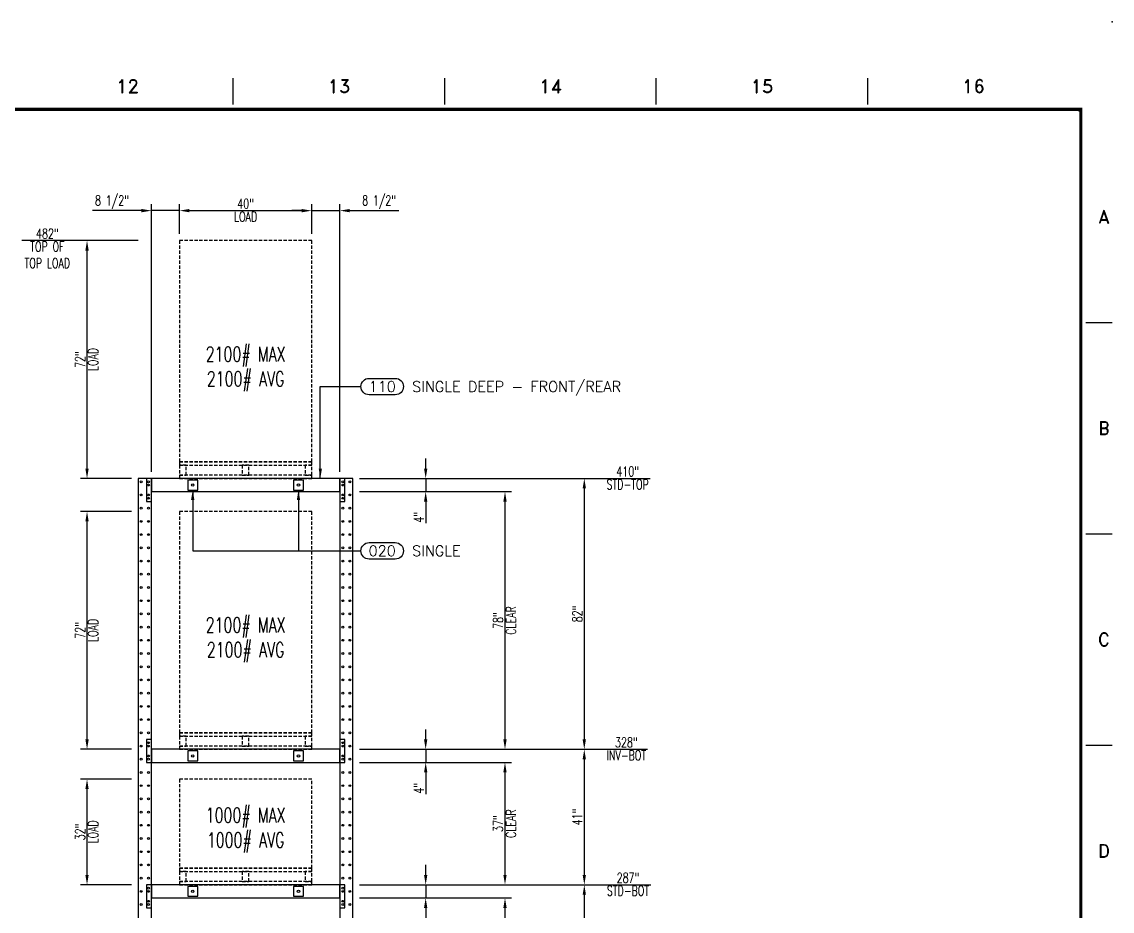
# Model space of a CAD drawing. Extents: x -81 to 963, y -146 to 548.
# Drawn here: x 632.7 to 962.7, y 279 to 548.2 of the extents above; entities that cross this region are included whole.
import ezdxf
from ezdxf.enums import TextEntityAlignment as Align

# ---------------------------------------------------------------- set-up
doc = ezdxf.new("R2010")
doc.units = 0
doc.header["$LTSCALE"] = 8
doc.header["$MEASUREMENT"] = 0
doc.linetypes.add('HIDDEN2', pattern=[0.1875, 0.125, -0.0625])
doc.layers.get('DEFPOINTS').update_dxf_attribs({"linetype": 'CONTINUOUS'})
for name, color, linetype in [('BORD', 15, 'CONTINUOUS'), ('FDIM', 2, 'CONTINUOUS'), ('RACKDIM', 7, 'CONTINUOUS'), ('RACKLOAD', 254, 'HIDDEN2'), ('RACKPALLET', 254, 'HIDDEN2'), ('RACKSHELF', 20, 'CONTINUOUS'), ('RACKUPRIGHT', 180, 'CONTINUOUS'), ('TEXTL', 3, 'CONTINUOUS')]:
    doc.layers.add(name, color=color, linetype=linetype)
doc.styles.add('2thirds', font='romans.shx', dxfattribs={"width": 0.7})
doc.styles.add('DCMARCH', font='stylu.ttf', dxfattribs={"width": 0.75, "oblique": 15})
doc.styles.add('ROMAND', font='ROMAND')
doc.styles.add('SIMPLEX', font='SIMPLEX')
doc.dimstyles.new('2tfrac16', dxfattribs={"dimscale": 32, "dimtxt": 0.0938, "dimasz": 0.0938, "dimexe": 0.0625, "dimexo": 0.0625, "dimgap": 0.01, "dimtad": 1, "dimdec": 4, "dimzin": 1, "dimdsep": 46, "dimlunit": 5, "dimtxsty": '2thirds', "dimcen": 0.0625, "dimclrd": 256, "dimclre": 256, "dimclrt": 256, "dimadec": 0, "dimazin": 0, "dimtfac": 0.75, "dimtdec": 4, "dimtmove": 0, "dimatfit": 0, "dimfxl": 1, "dimtvp": 0.75, "dimfrac": 2, "dimtolj": 1, "dimtzin": 0, "dimarcsym": 0})
doc.dimstyles.new('2tfrac32', dxfattribs={"dimscale": 32, "dimtxt": 0.0938, "dimasz": 0.0938, "dimexe": 0.0625, "dimexo": 0.0625, "dimgap": 0.01, "dimtad": 1, "dimdec": 5, "dimzin": 1, "dimdsep": 46, "dimlunit": 5, "dimtxsty": '2thirds', "dimcen": 0.0625, "dimclrd": 256, "dimclre": 256, "dimclrt": 256, "dimadec": 0, "dimazin": 0, "dimtfac": 0.75, "dimtdec": 4, "dimtmove": 0, "dimatfit": 0, "dimfxl": 1, "dimtvp": 0.75, "dimfrac": 2, "dimtolj": 1, "dimtzin": 0, "dimarcsym": 0})

# ---------------------------------------------------------------- blocks, each defined once
blk = doc.blocks.new('sbord_d')
at = {"layer": 'BORD'}
for p, q in [((24, 20.062), (24, 20.312)), ((26, 20.062), (26, 20.312)), ((28, 20.062), (28, 20.312)), ((30, 20.062), (30, 20.312)), ((32.063, 18), (32.312, 18)), ((32.063, 16), (32.312, 16)), ((32.063, 14), (32.312, 14))]:
    blk.add_line(p, q, dxfattribs=at)
at = {"layer": 'BORD', "const_width": 0.0313}
blk.add_lwpolyline([(-0.016, -0.016), (32.016, -0.016), (32.016, 20.016), (-0.016, 20.016)], close=True, dxfattribs=at)
at = {"layer": 'TEXTL'}
for p in [(32.312, 20.844), (32, 20)]:
    blk.add_point(p, dxfattribs=at)
at = {"layer": 'BORD', "style": 'ROMAND'}
for s, p in [('12', (23, 20.234)), ('13', (25, 20.234)), ('14', (27, 20.234)), ('15', (29, 20.234)), ('16', (31, 20.234)), ('A', (32.234, 19)), ('B', (32.234, 17)), ('C', (32.234, 15)), ('D', (32.234, 13))]:
    blk.add_text(s, height=0.125, dxfattribs=at).set_placement(p, align=Align.MIDDLE)
at = {"layer": 'TEXTL', "flags": 8}
for tag, height, style, p in [('TITLE1', 0.156, 'SIMPLEX', (30.266, 2.776)), ('TITLE2', 0.156, 'SIMPLEX', (30.266, 2.443)), ('CHK', 0.0938, 'SIMPLEX', (29.828, 0.883)), ('APP', 0.0938, 'SIMPLEX', (30.703, 0.883)), ('JOB#', 0.125, 'ROMAND', (30.12, 0.133)), ('SHT', 0.125, 'ROMAND', (31.193, 0.133)), ('REV', 0.125, 'ROMAND', (31.789, 0.133))]:
    blk.add_attdef(tag, text='', height=height, dxfattribs=dict(at, style=style)).set_placement(p, align=Align.MIDDLE)
at = {"layer": 'TEXTL', "style": 'SIMPLEX', "flags": 8}
for tag, height, p in [('CUSTOMER', 0.156, (30.266, 1.697)), ('LOCATION', 0.125, (30.266, 1.364)), ('REVC', 0.0781, (20.259, 0.945)), ('CCHK', 0.0781, (27.255, 0.943)), ('REVB', 0.0781, (20.259, 0.695)), ('BCHK', 0.0781, (27.255, 0.683)), ('REVA', 0.0781, (20.259, 0.445)), ('ACHK', 0.0781, (27.255, 0.443))]:
    blk.add_attdef(tag, text='', height=height, dxfattribs=at).set_placement(p, align=Align.CENTER)
at = {"layer": 'TEXTL', "flags": 8}
for tag, p, height, style in [('REVCDESC', (20.625, 0.943), 0.0781, 'SIMPLEX'), ('REVBDESC', (20.625, 0.683), 0.0781, 'SIMPLEX'), ('REVADESC', (20.625, 0.443), 0.0781, 'SIMPLEX'), ('DWG#', (30.055, -0.566), 0.0938, 'ROMAND')]:
    blk.add_attdef(tag, p, '', height=height, dxfattribs=dict(at, style=style))
at = {"layer": 'TEXTL', "style": 'DCMARCH', "oblique": 15, "width": 0.75, "flags": 8}
for tag, p in [('CBY', (26.755, 0.943)), ('BBY', (26.755, 0.683)), ('ABY', (26.755, 0.443))]:
    blk.add_attdef(tag, text='', height=0.0781, dxfattribs=at).set_placement(p, align=Align.CENTER)
at = {"layer": 'TEXTL', "style": 'SIMPLEX', "flags": 8}
for tag, height, width, p, p2 in [('CAPP', 0.0781, 1.292308, (27.588, 0.944), (27.963, 0.944)), ('CDT', 0.0781, 1.866, (28.071, 0.943), (28.46, 0.943)), ('SCALE', 0.0938, 1.702732, (31.234, 0.837), (31.941, 0.837)), ('BAPP', 0.0781, 1.292308, (27.588, 0.683), (27.963, 0.683)), ('BDT', 0.0781, 1.866, (28.071, 0.683), (28.46, 0.683)), ('AAPP', 0.0781, 1.275949, (27.588, 0.443), (27.963, 0.443)), ('ADT', 0.0781, 1.833263, (28.071, 0.443), (28.46, 0.443)), ('DATE', 0.0938, 2.134634, (28.609, 0.462), (29.315, 0.462)), ('CHKDT', 0.0938, 1.555556, (29.484, 0.462), (30.172, 0.462)), ('APPDT', 0.0938, 1.555556, (30.359, 0.462), (31.047, 0.462)), ('PLOT#', 0.0938, 8.555556, (31.234, 0.462), (31.922, 0.462))]:
    blk.add_attdef(tag, text='', height=height, dxfattribs=dict(at, width=width)).set_placement(p, p2, align=Align.FIT)
at = {"layer": 'TEXTL', "style": 'DCMARCH', "oblique": 15, "width": 0.75, "flags": 8}
blk.add_attdef('DRBY', (28.593, 0.821), '', height=0.125, dxfattribs=at)
blk = doc.blocks.new('*D175')
at = {"layer": 'DEFPOINTS', "color": 0}
for p in [(648.42, 482), (669.91, 482), (671.91, 0)]:
    blk.add_point(p, dxfattribs=at)
at = {"layer": 'RACKDIM', "lineweight": -2}
for p, q in [((654.42, 482), (632.69, 482)), ((660.43, 482), (654.42, 482)), ((667.91, 482), (660.43, 482))]:
    blk.add_line(p, q, dxfattribs=at)
at = {"layer": 'RACKDIM', "char_height": 3.002, "attachment_point": 5, "style": '2thirds'}
for s, insert in [('\\A1;482"', (640.4, 484.11)), ('\\A1;TOP OF\\PTOP LOAD', (640.4, 477.68))]:
    blk.add_mtext(s, dxfattribs=dict(at, insert=insert))
blk = doc.blocks.new('*D174')
at = {"layer": 'DEFPOINTS', "color": 0}
for p in [(728.91, 491.07), (720.41, 482), (728.91, 410)]:
    blk.add_point(p, dxfattribs=at)
at = {"layer": 'RACKDIM', "lineweight": -2}
for p, q in [((720.41, 484), (720.41, 493.07)), ((728.91, 412), (728.91, 493.07)), ((717.4, 491.07), (714.4, 491.07)), ((720.41, 491.07), (728.91, 491.07)), ((731.91, 491.07), (746.76, 491.07))]:
    blk.add_line(p, q, dxfattribs=at)
at = {"layer": 'RACKDIM'}
for points in [[(717.4, 491.57), (717.4, 490.57), (720.41, 491.07)], [(731.91, 491.57), (731.91, 490.57), (728.91, 491.07)]]:
    blk.add_solid(points, dxfattribs=at)
at = {"layer": 'RACKDIM', "insert": (740.83, 493.67), "char_height": 3.002, "attachment_point": 5, "style": '2thirds'}
blk.add_mtext('\\A1;8 1/2"', dxfattribs=at)
blk = doc.blocks.new('*D173')
at = {"layer": 'DEFPOINTS', "color": 0}
for p in [(720.41, 491.07), (680.41, 482), (720.41, 482)]:
    blk.add_point(p, dxfattribs=at)
at = {"layer": 'RACKDIM', "lineweight": -2}
for p, q in [((680.41, 484), (680.41, 493.07)), ((720.41, 484), (720.41, 493.07)), ((683.41, 491.07), (717.4, 491.07))]:
    blk.add_line(p, q, dxfattribs=at)
at = {"layer": 'RACKDIM'}
for points in [[(683.41, 491.57), (683.41, 490.57), (680.41, 491.07)], [(717.4, 491.57), (717.4, 490.57), (720.41, 491.07)]]:
    blk.add_solid(points, dxfattribs=at)
at = {"layer": 'RACKDIM', "char_height": 3.002, "attachment_point": 5, "style": '2thirds'}
for s, insert in [('\\A1;40"', (700.41, 493.17)), ('\\A1;LOAD', (700.41, 489.24))]:
    blk.add_mtext(s, dxfattribs=dict(at, insert=insert))
blk = doc.blocks.new('*D172')
at = {"layer": 'DEFPOINTS', "color": 0}
for p in [(671.91, 491.07), (680.41, 482), (671.91, 410)]:
    blk.add_point(p, dxfattribs=at)
at = {"layer": 'RACKDIM', "lineweight": -2}
for p, q in [((671.91, 412), (671.91, 493.07)), ((680.41, 484), (680.41, 493.07)), ((668.9, 491.07), (654.06, 491.07)), ((680.41, 491.07), (671.91, 491.07)), ((683.41, 491.07), (686.41, 491.07))]:
    blk.add_line(p, q, dxfattribs=at)
at = {"layer": 'RACKDIM'}
for points in [[(668.9, 491.57), (668.9, 490.57), (671.91, 491.07)], [(683.41, 491.57), (683.41, 490.57), (680.41, 491.07)]]:
    blk.add_solid(points, dxfattribs=at)
at = {"layer": 'RACKDIM', "insert": (659.98, 493.67), "char_height": 3.002, "attachment_point": 5, "style": '2thirds'}
blk.add_mtext('\\A1;8 1/2"', dxfattribs=at)
blk = doc.blocks.new('*D171')
at = {"layer": 'DEFPOINTS', "color": 0}
for p in [(652.42, 482), (669.91, 482), (667.91, 410)]:
    blk.add_point(p, dxfattribs=at)
at = {"layer": 'RACKDIM', "lineweight": -2}
for p, q in [((667.91, 482), (650.42, 482)), ((652.42, 413), (652.42, 479)), ((665.91, 410), (650.42, 410))]:
    blk.add_line(p, q, dxfattribs=at)
at = {"layer": 'RACKDIM'}
for points in [[(651.92, 479), (652.92, 479), (652.42, 482)], [(651.92, 413), (652.92, 413), (652.42, 410)]]:
    blk.add_solid(points, dxfattribs=at)
at = {"layer": 'RACKDIM', "char_height": 3.002, "attachment_point": 5, "rotation": 89.9998, "style": '2thirds'}
for s, insert in [('\\A1;LOAD', (654.24, 446)), ('\\A1;72"', (650.31, 446))]:
    blk.add_mtext(s, dxfattribs=dict(at, insert=insert))
blk = doc.blocks.new('*D170')
at = {"layer": 'DEFPOINTS', "color": 0}
for p in [(732.91, 410), (808.91, 410), (671.91, 0)]:
    blk.add_point(p, dxfattribs=at)
at = {"layer": 'RACKDIM', "lineweight": -2}
blk.add_line((734.91, 410), (822.83, 410), dxfattribs=at)
at = {"layer": 'RACKDIM', "attachment_point": 5, "style": '2thirds'}
for s, insert, char_height in [('\\A1;410"', (816.03, 412.11), 3.002), ('\\A1;STD-TOP', (816.03, 408.18), 3.0016)]:
    blk.add_mtext(s, dxfattribs=dict(at, insert=insert, char_height=char_height))
blk = doc.blocks.new('*D169')
at = {"layer": 'DEFPOINTS', "color": 0}
for p in [(732.91, 410), (732.91, 328), (802.91, 328)]:
    blk.add_point(p, dxfattribs=at)
at = {"layer": 'RACKDIM', "lineweight": -2}
for p, q in [((734.91, 410), (804.91, 410)), ((802.91, 407), (802.91, 331)), ((734.91, 328), (804.91, 328))]:
    blk.add_line(p, q, dxfattribs=at)
at = {"layer": 'RACKDIM'}
for points in [[(802.41, 407), (803.41, 407), (802.91, 410)], [(802.41, 331), (803.41, 331), (802.91, 328)]]:
    blk.add_solid(points, dxfattribs=at)
at = {"layer": 'RACKDIM', "insert": (800.8, 369), "char_height": 3.002, "attachment_point": 5, "rotation": 89.9998, "style": '2thirds'}
blk.add_mtext('\\A1;82"', dxfattribs=at)
blk = doc.blocks.new('*D168')
at = {"layer": 'DEFPOINTS', "color": 0}
for p in [(732.91, 406), (732.91, 328), (778.91, 328)]:
    blk.add_point(p, dxfattribs=at)
at = {"layer": 'RACKDIM', "lineweight": -2}
for p, q in [((734.91, 406), (780.91, 406)), ((778.91, 403), (778.91, 331)), ((734.91, 328), (780.91, 328))]:
    blk.add_line(p, q, dxfattribs=at)
at = {"layer": 'RACKDIM'}
for points in [[(778.41, 403), (779.41, 403), (778.91, 406)], [(778.41, 331), (779.41, 331), (778.91, 328)]]:
    blk.add_solid(points, dxfattribs=at)
at = {"layer": 'RACKDIM', "char_height": 3.002, "attachment_point": 5, "rotation": 89.9998, "style": '2thirds'}
for s, insert in [('\\A1;CLEAR', (780.73, 367)), ('\\A1;78"', (776.8, 367))]:
    blk.add_mtext(s, dxfattribs=dict(at, insert=insert))
blk = doc.blocks.new('*D167')
at = {"layer": 'DEFPOINTS', "color": 0}
for p in [(732.91, 410), (732.91, 406), (754.91, 406)]:
    blk.add_point(p, dxfattribs=at)
at = {"layer": 'RACKDIM', "lineweight": -2}
for p, q in [((754.91, 413), (754.91, 416)), ((734.91, 410), (756.91, 410)), ((754.91, 410), (754.91, 406)), ((734.91, 406), (756.91, 406)), ((754.91, 403), (754.91, 396.46))]:
    blk.add_line(p, q, dxfattribs=at)
at = {"layer": 'RACKDIM'}
for points in [[(754.41, 413), (755.41, 413), (754.91, 410)], [(754.41, 403), (755.41, 403), (754.91, 406)]]:
    blk.add_solid(points, dxfattribs=at)
at = {"layer": 'RACKDIM', "insert": (752.8, 398.23), "char_height": 3.002, "attachment_point": 5, "rotation": 89.9998, "style": '2thirds'}
blk.add_mtext('\\A1;4"', dxfattribs=at)
blk = doc.blocks.new('*D166')
at = {"layer": 'DEFPOINTS', "color": 0}
for p in [(652.42, 400), (667.91, 400), (667.91, 328)]:
    blk.add_point(p, dxfattribs=at)
at = {"layer": 'RACKDIM', "lineweight": -2}
for p, q in [((665.91, 400), (650.42, 400)), ((652.42, 331), (652.42, 397)), ((665.91, 328), (650.42, 328))]:
    blk.add_line(p, q, dxfattribs=at)
at = {"layer": 'RACKDIM'}
for points in [[(651.92, 397), (652.92, 397), (652.42, 400)], [(651.92, 331), (652.92, 331), (652.42, 328)]]:
    blk.add_solid(points, dxfattribs=at)
at = {"layer": 'RACKDIM', "char_height": 3.002, "attachment_point": 5, "rotation": 89.9998, "style": '2thirds'}
for s, insert in [('\\A1;LOAD', (654.24, 364)), ('\\A1;72"', (650.31, 364))]:
    blk.add_mtext(s, dxfattribs=dict(at, insert=insert))
blk = doc.blocks.new('*D165')
at = {"layer": 'DEFPOINTS', "color": 0}
for p in [(732.91, 328), (808.91, 328), (671.91, 0)]:
    blk.add_point(p, dxfattribs=at)
at = {"layer": 'RACKDIM', "lineweight": -2}
blk.add_line((734.91, 328), (822.03, 328), dxfattribs=at)
at = {"layer": 'RACKDIM', "attachment_point": 5, "style": '2thirds'}
for s, insert, char_height in [('\\A1;328"', (815.63, 330.11), 3.002), ('\\A1;INV-BOT', (815.63, 326.18), 3.0016)]:
    blk.add_mtext(s, dxfattribs=dict(at, insert=insert, char_height=char_height))
blk = doc.blocks.new('*D164')
at = {"layer": 'DEFPOINTS', "color": 0}
for p in [(732.91, 328), (732.91, 287), (802.91, 287)]:
    blk.add_point(p, dxfattribs=at)
at = {"layer": 'RACKDIM', "lineweight": -2}
for p, q in [((734.91, 328), (804.91, 328)), ((802.91, 325), (802.91, 290)), ((734.91, 287), (804.91, 287))]:
    blk.add_line(p, q, dxfattribs=at)
at = {"layer": 'RACKDIM'}
for points in [[(802.41, 325), (803.41, 325), (802.91, 328)], [(802.41, 290), (803.41, 290), (802.91, 287)]]:
    blk.add_solid(points, dxfattribs=at)
at = {"layer": 'RACKDIM', "insert": (800.8, 307.5), "char_height": 3.002, "attachment_point": 5, "rotation": 89.9998, "style": '2thirds'}
blk.add_mtext('\\A1;41"', dxfattribs=at)
blk = doc.blocks.new('*D163')
at = {"layer": 'DEFPOINTS', "color": 0}
for p in [(732.91, 324), (732.91, 287), (778.91, 287)]:
    blk.add_point(p, dxfattribs=at)
at = {"layer": 'RACKDIM', "lineweight": -2}
for p, q in [((734.91, 324), (780.91, 324)), ((778.91, 321), (778.91, 290)), ((734.91, 287), (780.91, 287))]:
    blk.add_line(p, q, dxfattribs=at)
at = {"layer": 'RACKDIM'}
for points in [[(778.41, 321), (779.41, 321), (778.91, 324)], [(778.41, 290), (779.41, 290), (778.91, 287)]]:
    blk.add_solid(points, dxfattribs=at)
at = {"layer": 'RACKDIM', "char_height": 3.002, "attachment_point": 5, "rotation": 89.9998, "style": '2thirds'}
for s, insert in [('\\A1;37"', (776.8, 305.5)), ('\\A1;CLEAR', (780.73, 305.5))]:
    blk.add_mtext(s, dxfattribs=dict(at, insert=insert))
blk = doc.blocks.new('*D162')
at = {"layer": 'DEFPOINTS', "color": 0}
for p in [(732.91, 328), (732.91, 324), (754.91, 324)]:
    blk.add_point(p, dxfattribs=at)
at = {"layer": 'RACKDIM', "lineweight": -2}
for p, q in [((754.91, 331), (754.91, 334)), ((734.91, 328), (756.91, 328)), ((754.91, 328), (754.91, 324)), ((734.91, 324), (756.91, 324)), ((754.91, 321), (754.91, 314.46))]:
    blk.add_line(p, q, dxfattribs=at)
at = {"layer": 'RACKDIM'}
for points in [[(754.41, 331), (755.41, 331), (754.91, 328)], [(754.41, 321), (755.41, 321), (754.91, 324)]]:
    blk.add_solid(points, dxfattribs=at)
at = {"layer": 'RACKDIM', "insert": (752.8, 316.23), "char_height": 3.002, "attachment_point": 5, "rotation": 89.9998, "style": '2thirds'}
blk.add_mtext('\\A1;4"', dxfattribs=at)
blk = doc.blocks.new('*D161')
at = {"layer": 'DEFPOINTS', "color": 0}
for p in [(652.42, 319), (667.91, 319), (667.91, 287)]:
    blk.add_point(p, dxfattribs=at)
at = {"layer": 'RACKDIM', "lineweight": -2}
for p, q in [((665.91, 319), (650.42, 319)), ((652.42, 290), (652.42, 316)), ((665.91, 287), (650.42, 287))]:
    blk.add_line(p, q, dxfattribs=at)
at = {"layer": 'RACKDIM'}
for points in [[(651.92, 316), (652.92, 316), (652.42, 319)], [(651.92, 290), (652.92, 290), (652.42, 287)]]:
    blk.add_solid(points, dxfattribs=at)
at = {"layer": 'RACKDIM', "char_height": 3.002, "attachment_point": 5, "rotation": 89.9998, "style": '2thirds'}
for s, insert in [('\\A1;32"', (650.31, 303)), ('\\A1;LOAD', (654.24, 303))]:
    blk.add_mtext(s, dxfattribs=dict(at, insert=insert))
blk = doc.blocks.new('*D160')
at = {"layer": 'DEFPOINTS', "color": 0}
for p in [(732.91, 287), (808.91, 287), (671.91, 0)]:
    blk.add_point(p, dxfattribs=at)
at = {"layer": 'RACKDIM', "lineweight": -2}
blk.add_line((734.91, 287), (823.03, 287), dxfattribs=at)
at = {"layer": 'RACKDIM', "attachment_point": 5, "style": '2thirds'}
for s, insert, char_height in [('\\A1;287"', (816.13, 289.11), 3.002), ('\\A1;STD-BOT', (816.13, 285.18), 3.0016)]:
    blk.add_mtext(s, dxfattribs=dict(at, insert=insert, char_height=char_height))
blk = doc.blocks.new('*D159')
at = {"layer": 'DEFPOINTS', "color": 0}
for p in [(732.91, 287), (732.91, 246), (802.91, 246)]:
    blk.add_point(p, dxfattribs=at)
at = {"layer": 'RACKDIM', "lineweight": -2}
for p, q in [((734.91, 287), (804.91, 287)), ((802.91, 284), (802.91, 249)), ((734.91, 246), (804.91, 246))]:
    blk.add_line(p, q, dxfattribs=at)
at = {"layer": 'RACKDIM'}
for points in [[(802.41, 284), (803.41, 284), (802.91, 287)], [(802.41, 249), (803.41, 249), (802.91, 246)]]:
    blk.add_solid(points, dxfattribs=at)
at = {"layer": 'RACKDIM', "insert": (800.8, 266.5), "char_height": 3.002, "attachment_point": 5, "rotation": 89.9998, "style": '2thirds'}
blk.add_mtext('\\A1;41"', dxfattribs=at)
blk = doc.blocks.new('*D158')
at = {"layer": 'DEFPOINTS', "color": 0}
for p in [(732.91, 283), (732.91, 246), (778.91, 246)]:
    blk.add_point(p, dxfattribs=at)
at = {"layer": 'RACKDIM', "lineweight": -2}
for p, q in [((734.91, 283), (780.91, 283)), ((778.91, 280), (778.91, 249)), ((734.91, 246), (780.91, 246))]:
    blk.add_line(p, q, dxfattribs=at)
at = {"layer": 'RACKDIM'}
for points in [[(778.41, 280), (779.41, 280), (778.91, 283)], [(778.41, 249), (779.41, 249), (778.91, 246)]]:
    blk.add_solid(points, dxfattribs=at)
at = {"layer": 'RACKDIM', "char_height": 3.002, "attachment_point": 5, "rotation": 89.9998, "style": '2thirds'}
for s, insert in [('\\A1;CLEAR', (780.73, 264.5)), ('\\A1;37"', (776.8, 264.5))]:
    blk.add_mtext(s, dxfattribs=dict(at, insert=insert))
blk = doc.blocks.new('*D157')
at = {"layer": 'DEFPOINTS', "color": 0}
for p in [(732.91, 287), (732.91, 283), (754.91, 283)]:
    blk.add_point(p, dxfattribs=at)
at = {"layer": 'RACKDIM', "lineweight": -2}
for p, q in [((754.91, 290), (754.91, 293)), ((734.91, 287), (756.91, 287)), ((754.91, 287), (754.91, 283)), ((734.91, 283), (756.91, 283)), ((754.91, 280), (754.91, 273.46))]:
    blk.add_line(p, q, dxfattribs=at)
at = {"layer": 'RACKDIM'}
for points in [[(754.41, 290), (755.41, 290), (754.91, 287)], [(754.41, 280), (755.41, 280), (754.91, 283)]]:
    blk.add_solid(points, dxfattribs=at)
at = {"layer": 'RACKDIM', "insert": (752.8, 275.23), "char_height": 3.002, "attachment_point": 5, "rotation": 89.9998, "style": '2thirds'}
blk.add_mtext('\\A1;4"', dxfattribs=at)

msp = doc.modelspace()

# ---------------------------------------------------------------- linework, layer by layer
at = {"layer": 'FDIM'}
for points in [[(737.81519, 435.3199, -1), (737.81519, 440.3035), (745.69218, 440.3035, -1), (745.69218, 435.3199)], [(737.81519, 385.58671, -1), (737.81519, 390.57031), (745.69218, 390.57031, -1), (745.69218, 385.58671)]]:
    msp.add_lwpolyline(points, format="xyb", close=True, dxfattribs=at)
at = {"layer": 'RACKLOAD'}
for points in [[(680.4064, 415), (720.4064, 415), (720.4064, 482), (680.4064, 482), (680.4064, 415)], [(680.4064, 333), (720.4064, 333), (720.4064, 400), (680.4064, 400), (680.4064, 333)], [(680.4064, 292), (720.4064, 292), (720.4064, 319), (680.4064, 319), (680.4064, 292)]]:
    msp.add_lwpolyline(points, dxfattribs=at)
at = {"layer": 'RACKPALLET'}
for points in [[(680.4064, 414), (720.4064, 414), (720.4064, 415), (680.4064, 415), (680.4064, 414)], [(680.4064, 411), (682.4064, 411), (682.4064, 414), (680.4064, 414), (680.4064, 411)], [(699.4064, 411), (701.4064, 411), (701.4064, 414), (699.4064, 414), (699.4064, 411)], [(718.4064, 411), (720.4064, 411), (720.4064, 414), (718.4064, 414), (718.4064, 411)], [(680.4064, 410), (720.4064, 410), (720.4064, 411), (680.4064, 411), (680.4064, 410)], [(680.4064, 332), (720.4064, 332), (720.4064, 333), (680.4064, 333), (680.4064, 332)], [(680.4064, 329), (682.4064, 329), (682.4064, 332), (680.4064, 332), (680.4064, 329)], [(699.4064, 329), (701.4064, 329), (701.4064, 332), (699.4064, 332), (699.4064, 329)], [(718.4064, 329), (720.4064, 329), (720.4064, 332), (718.4064, 332), (718.4064, 329)], [(680.4064, 328), (720.4064, 328), (720.4064, 329), (680.4064, 329), (680.4064, 328)], [(680.4064, 291), (720.4064, 291), (720.4064, 292), (680.4064, 292), (680.4064, 291)], [(680.4064, 288), (682.4064, 288), (682.4064, 291), (680.4064, 291), (680.4064, 288)], [(699.4064, 288), (701.4064, 288), (701.4064, 291), (699.4064, 291), (699.4064, 288)], [(718.4064, 288), (720.4064, 288), (720.4064, 291), (718.4064, 291), (718.4064, 288)], [(680.4064, 287), (720.4064, 287), (720.4064, 288), (680.4064, 288), (680.4064, 287)]]:
    msp.add_lwpolyline(points, dxfattribs=at)
at = {"layer": 'RACKSHELF'}
for points in [[(670.4064, 403), (671.9064, 403), (671.9064, 410), (670.4064, 410), (670.4064, 403)], [(671.9064, 406), (728.9064, 406), (728.9064, 410), (671.9064, 410), (671.9064, 406)], [(682.9064, 406.5), (685.9064, 406.5), (685.9064, 409.5), (682.9064, 409.5), (682.9064, 406.5)], [(714.9064, 406.5), (717.9064, 406.5), (717.9064, 409.5), (714.9064, 409.5), (714.9064, 406.5)], [(728.9064, 403), (730.4064, 403), (730.4064, 410), (728.9064, 410), (728.9064, 403)], [(670.4064, 324), (671.9064, 324), (671.9064, 331), (670.4064, 331), (670.4064, 324)], [(728.9064, 324), (730.4064, 324), (730.4064, 331), (728.9064, 331), (728.9064, 324)], [(671.9064, 324), (728.9064, 324), (728.9064, 328), (671.9064, 328), (671.9064, 324)], [(682.9064, 324.5), (685.9064, 324.5), (685.9064, 327.5), (682.9064, 327.5), (682.9064, 324.5)], [(714.9064, 324.5), (717.9064, 324.5), (717.9064, 327.5), (714.9064, 327.5), (714.9064, 324.5)], [(670.4064, 280), (671.9064, 280), (671.9064, 287), (670.4064, 287), (670.4064, 280)], [(671.9064, 283), (728.9064, 283), (728.9064, 287), (671.9064, 287), (671.9064, 283)], [(682.9064, 283.5), (685.9064, 283.5), (685.9064, 286.5), (682.9064, 286.5), (682.9064, 283.5)], [(714.9064, 283.5), (717.9064, 283.5), (717.9064, 286.5), (714.9064, 286.5), (714.9064, 283.5)], [(728.9064, 280), (730.4064, 280), (730.4064, 287), (728.9064, 287), (728.9064, 280)]]:
    msp.add_lwpolyline(points, dxfattribs=at)
for centre, radius in [((671.00015, 409), 0.28125), ((729.81265, 409), 0.28125), ((671.00015, 408), 0.28125), ((684.4064, 408), 0.375), ((716.4064, 408), 0.375), ((729.81265, 408), 0.28125), ((671.00015, 405), 0.28125), ((671.00015, 404), 0.28125), ((729.81265, 405), 0.28125), ((729.81265, 404), 0.28125), ((671.00015, 330), 0.28125), ((729.81265, 330), 0.28125), ((671.00015, 329), 0.28125), ((729.81265, 329), 0.28125), ((671.00015, 326), 0.28125), ((671.00015, 325), 0.28125), ((684.4064, 326), 0.375), ((716.4064, 326), 0.375), ((729.81265, 326), 0.28125), ((729.81265, 325), 0.28125), ((671.00015, 286), 0.28125), ((671.00015, 285), 0.28125), ((684.4064, 285), 0.375), ((716.4064, 285), 0.375), ((729.81265, 286), 0.28125), ((729.81265, 285), 0.28125), ((671.00015, 282), 0.28125), ((671.00015, 281), 0.28125), ((729.81265, 282), 0.28125), ((729.81265, 281), 0.28125)]:
    msp.add_circle(centre, radius, dxfattribs=at)
at = {"layer": 'RACKUPRIGHT'}
for points in [[(667.9064, 0.5), (671.9064, 0.5), (671.9064, 410), (667.9064, 410), (667.9064, 0.5)], [(728.9064, 0.5), (732.9064, 0.5), (732.9064, 410), (728.9064, 410), (728.9064, 0.5)]]:
    msp.add_lwpolyline(points, dxfattribs=at)
for centre in [(668.81265, 409), (671.00015, 409), (729.81265, 409), (732.00015, 409), (668.81265, 405), (671.00015, 405), (729.81265, 405), (732.00015, 405), (668.81265, 401), (671.00015, 401), (729.81265, 401), (732.00015, 401), (668.81265, 397), (671.00015, 397), (729.81265, 397), (732.00015, 397), (668.81265, 393), (671.00015, 393), (729.81265, 393), (732.00015, 393), (668.81265, 389), (671.00015, 389), (729.81265, 389), (732.00015, 389), (668.81265, 385), (671.00015, 385), (729.81265, 385), (732.00015, 385), (668.81265, 381), (671.00015, 381), (729.81265, 381), (732.00015, 381), (668.81265, 377), (671.00015, 377), (729.81265, 377), (732.00015, 377), (668.81265, 373), (671.00015, 373), (729.81265, 373), (732.00015, 373), (668.81265, 369), (671.00015, 369), (729.81265, 369), (732.00015, 369), (668.81265, 365), (671.00015, 365), (729.81265, 365), (732.00015, 365), (668.81265, 361), (671.00015, 361), (729.81265, 361), (732.00015, 361), (668.81265, 357), (671.00015, 357), (729.81265, 357), (732.00015, 357), (668.81265, 353), (671.00015, 353), (729.81265, 353), (732.00015, 353), (668.81265, 349), (671.00015, 349), (729.81265, 349), (732.00015, 349), (668.81265, 345), (671.00015, 345), (729.81265, 345), (732.00015, 345), (668.81265, 341), (671.00015, 341), (729.81265, 341), (732.00015, 341), (668.81265, 337), (671.00015, 337), (729.81265, 337), (732.00015, 337), (668.81265, 333), (671.00015, 333), (729.81265, 333), (732.00015, 333), (668.81265, 329), (671.00015, 329), (729.81265, 329), (732.00015, 329), (668.81265, 325), (671.00015, 325), (729.81265, 325), (732.00015, 325), (668.81265, 321), (671.00015, 321), (729.81265, 321), (732.00015, 321), (668.81265, 317), (671.00015, 317), (729.81265, 317), (732.00015, 317), (668.81265, 313), (671.00015, 313), (729.81265, 313), (732.00015, 313), (668.81265, 309), (671.00015, 309), (729.81265, 309), (732.00015, 309), (668.81265, 305), (671.00015, 305), (729.81265, 305), (732.00015, 305), (668.81265, 301), (671.00015, 301), (729.81265, 301), (732.00015, 301), (668.81265, 297), (671.00015, 297), (729.81265, 297), (732.00015, 297), (668.81265, 293), (671.00015, 293), (729.81265, 293), (732.00015, 293), (668.81265, 289), (671.00015, 289), (729.81265, 289), (732.00015, 289), (668.81265, 285), (671.00015, 285), (729.81265, 285), (732.00015, 285), (668.81265, 281), (671.00015, 281), (729.81265, 281), (732.00015, 281)]:
    msp.add_circle(centre, 0.28125, dxfattribs=at)

# ---------------------------------------------------------------- block references
at = {"layer": 'RACKLOAD', "xscale": 32, "yscale": 32, "zscale": 32}
msp.add_blockref('sbord_d', (-71.32903, -118.76391), dxfattribs=at)

# ---------------------------------------------------------------- texts
at = {"layer": 'FDIM', "style": 'SIMPLEX'}
for s, p in [('110', (741.75369, 437.8117)), ('020', (741.75369, 388.07851))]:
    msp.add_text(s, height=3.2, dxfattribs=at).set_placement(p, align=Align.MIDDLE)
for s, p in [('SINGLE DEEP - FRONT/REAR', (750.8178, 437.8117)), ('SINGLE', (750.8178, 388.07851))]:
    msp.add_text(s, height=3.2, dxfattribs=at).set_placement(p, align=Align.MIDDLE_LEFT)
at = {"layer": 'RACKLOAD', "char_height": 4.5, "width": 40, "attachment_point": 5, "style": '2thirds'}
for s, insert in [('2100# MAX 2100# AVG', (700.4064, 443.14286)), ('2100# MAX 2100# AVG', (700.4064, 361.14286)), ('1000# MAX 1000# AVG', (700.4064, 303.56067))]:
    msp.add_mtext(s, dxfattribs=dict(at, insert=insert))

# ---------------------------------------------------------------- dimensions: what is measured, and where the dimension line sits
at = {"layer": 'RACKDIM'}
for base, p1, p2, picture, middle in [((671.9064, 491.06562), (680.4064, 482), (671.9064, 410), '*D172', (659.98021, 493.67256)), ((728.9064, 491.06562), (720.4064, 482), (728.9064, 410), '*D174', (740.83259, 493.67256))]:
    dim = msp.add_linear_dim(base=base, p1=p1, p2=p2, dimstyle='2tfrac16', override={"dimpost": '"'}, dxfattribs=at)
    dim.commit()
    dim.dimension.update_dxf_attribs({"geometry": picture, "text_midpoint": middle})
dim = msp.add_linear_dim(base=(720.4064, 491.06562), p1=(680.4064, 482), p2=(720.4064, 482), text='<>\\XLOAD', dimstyle='2tfrac16', override={"dimpost": '"'}, dxfattribs=at)
dim.commit()
dim.dimension.update_dxf_attribs({"geometry": '*D173', "text_midpoint": (700.4064, 491.06562)})
for feature_location, offset, text, picture, middle in [((669.9064, 482), (-21.48722, 0.00006), '<>\\XTOP OF\\PTOP LOAD', '*D175', (640.39508, 482.00006)), ((732.9064, 410), (76, 0), '<>\\XSTD-TOP', '*D170', (816.03003, 410)), ((732.9064, 328), (76, 0), '<>\\XINV-BOT', '*D165', (815.62981, 328)), ((732.9064, 287), (76, 0), '<>\\XSTD-BOT', '*D160', (816.13008, 287))]:
    dim = msp.add_ordinate_dim(feature_location=feature_location, offset=offset, dtype=0, origin=(671.9064, 0), text=text, dimstyle='2tfrac16', override={"dimpost": '"'}, dxfattribs=at)
    dim.commit()
    dim.dimension.update_dxf_attribs({"geometry": picture, "text_midpoint": middle})
for base, p1, p2, text, picture, middle in [((652.41943, 482.00006), (667.9064, 410), (669.9064, 482), '<>\\XLOAD', '*D171', (652.4193, 446.00006)), ((778.9061, 327.99983), (732.9064, 406), (732.9064, 328), '<>\\XCLEAR', '*D168', (778.90624, 366.99983)), ((652.41943, 400.00006), (667.9064, 328), (667.9064, 400), '<>\\XLOAD', '*D166', (652.4193, 364.00006)), ((778.90625, 286.99983), (732.9064, 324), (732.9064, 287), '<>\\XCLEAR', '*D163', (778.90632, 305.49983)), ((652.41928, 319.00006), (667.9064, 287), (667.9064, 319), '<>\\XLOAD', '*D161', (652.41922, 303.00006)), ((778.90625, 245.99983), (732.9064, 283), (732.9064, 246), '<>\\XCLEAR', '*D158', (778.90632, 264.49983))]:
    dim = msp.add_linear_dim(base=base, p1=p1, p2=p2, angle=269.9997895, text=text, dimstyle='2tfrac16', override={"dimpost": '"'}, dxfattribs=at)
    dim.commit()
    dim.dimension.update_dxf_attribs({"geometry": picture, "text_midpoint": middle})
for base, p1, p2, picture, middle in [((754.90638, 405.99992), (732.9064, 410), (732.9064, 406), '*D167', (752.79969, 398.22595)), ((802.9061, 327.99974), (732.9064, 410), (732.9064, 328), '*D169', (800.79958, 368.99975)), ((754.90638, 323.99992), (732.9064, 328), (732.9064, 324), '*D162', (752.79969, 316.22595)), ((802.90625, 286.99974), (732.9064, 328), (732.9064, 287), '*D164', (800.79966, 307.49975)), ((754.90638, 282.99992), (732.9064, 287), (732.9064, 283), '*D157', (752.79969, 275.22595)), ((802.90625, 245.99974), (732.9064, 287), (732.9064, 246), '*D159', (800.79966, 266.49975))]:
    dim = msp.add_linear_dim(base=base, p1=p1, p2=p2, angle=269.9997895, dimstyle='2tfrac16', override={"dimpost": '"'}, dxfattribs=at)
    dim.commit()
    dim.dimension.update_dxf_attribs({"geometry": picture, "text_midpoint": middle})

# ---------------------------------------------------------------- leaders
at = {"layer": 'FDIM'}
for points in [[(723.01974, 410), (723.01974, 437.8117), (735.32339, 437.8117)], [(684.4064, 406.5), (684.4064, 388.07851), (735.32339, 388.07851)], [(716.4064, 406.5), (716.4064, 388.07851), (735.32339, 388.07851)]]:
    msp.add_leader(points, dimstyle='2tfrac32', override={"dimgap": 0.01, "dimtad": 0}, dxfattribs=at)

doc.saveas('drawing.dxf')
